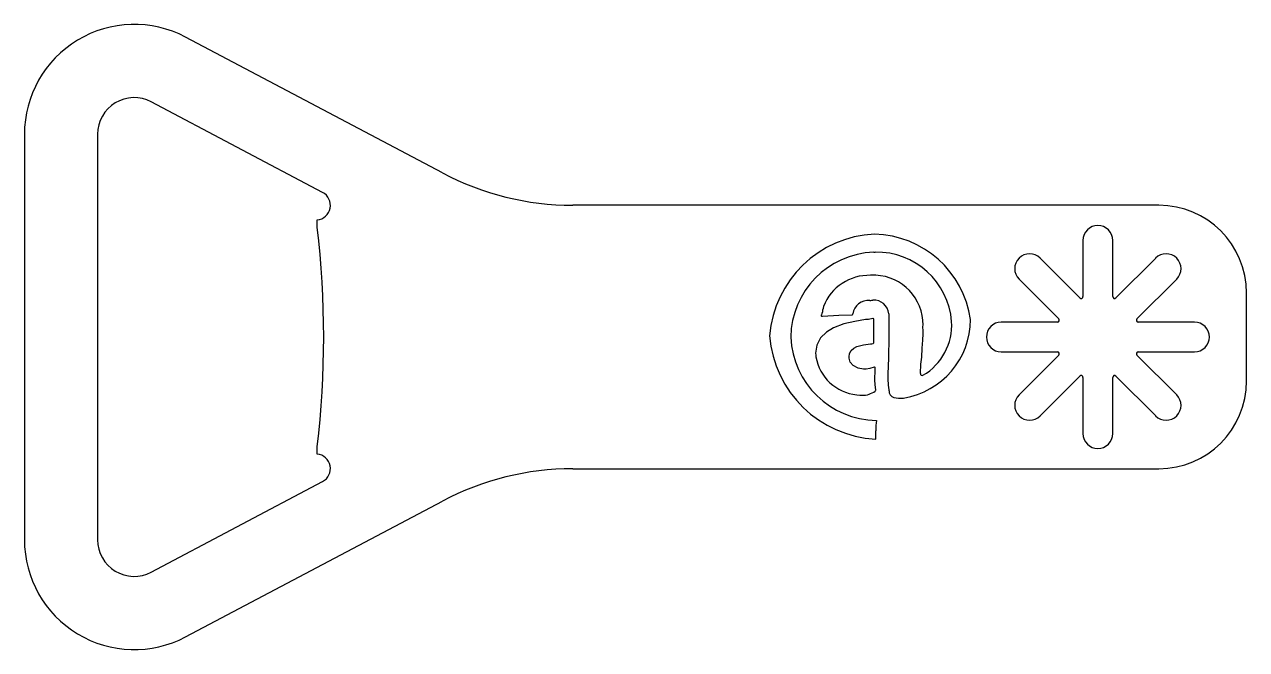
# Model space of a CAD drawing. Extents: x 2.55 to 5.84, y 8.37 to 10.05.
import ezdxf

# ---------------------------------------------------------------- set-up
doc = ezdxf.new("R2010")
doc.units = 0
doc.layers.get('0').update_dxf_attribs({"linetype": 'CONTINUOUS'})

msp = doc.modelspace()

# ---------------------------------------------------------------- linework, layer by layer
at = {"color": 7, "linetype": 'CONTINUOUS'}
for p, q in [((3.6792, 9.6469), (2.9878, 10.0121)), ((3.3566, 9.5947), (2.8958, 9.8381)), ((2.5546, 9.7511), (2.5546, 8.6603)), ((2.7514, 9.7511), (2.7514, 8.6603)), ((5.6057, 9.56), (4.0295, 9.56)), ((3.342, 9.501), (3.342, 9.5207)), ((5.402, 9.4656), (5.402, 9.3143)), ((5.482, 9.3143), (5.482, 9.4656)), ((4.8391, 9.4339), (4.8429, 9.4339)), ((5.3934, 9.3108), (5.2865, 9.4178)), ((5.5975, 9.4178), (5.4905, 9.3108)), ((4.8445, 9.3716), (4.8307, 9.3716)), ((5.2299, 9.3612), (5.3369, 9.2542)), ((5.5471, 9.2542), (5.654, 9.3612)), ((4.8284, 9.3041), (4.8315, 9.3041)), ((5.842, 9.0876), (5.842, 9.3238)), ((4.8368, 9.2555), (4.8247, 9.2532)), ((4.8391, 9.1902), (4.8391, 9.2532)), ((4.8794, 9.2684), (4.8794, 9.2654)), ((5.3333, 9.2457), (5.1821, 9.2457)), ((5.7019, 9.2457), (5.5506, 9.2457)), ((4.972, 9.2138), (4.972, 9.2214)), ((4.8376, 9.1879), (4.8391, 9.1902)), ((4.9681, 9.1515), (4.9697, 9.1758)), ((4.7731, 9.1492), (4.7731, 9.1523)), ((5.1821, 9.1657), (5.3333, 9.1657)), ((5.3369, 9.1572), (5.2299, 9.0502)), ((5.654, 9.0502), (5.5471, 9.1572)), ((5.5506, 9.1657), (5.7019, 9.1657)), ((4.8429, 9.106), (4.8429, 9.1226)), ((4.8422, 9.0893), (4.8422, 9.0976)), ((4.8771, 9.106), (4.8771, 9.093)), ((5.2865, 8.9936), (5.3934, 9.1006)), ((5.402, 9.0971), (5.402, 8.9458)), ((5.482, 8.9458), (5.482, 9.0971)), ((5.4905, 9.1006), (5.5975, 8.9936)), ((4.9173, 9.0414), (4.9196, 9.0414)), ((4.8451, 8.9359), (4.8451, 8.9534)), ((3.342, 8.8907), (3.342, 8.9104)), ((4.0295, 8.8514), (5.6057, 8.8514)), ((2.8958, 8.5733), (3.3566, 8.8167)), ((2.9878, 8.3993), (3.6792, 8.7645))]:
    msp.add_line(p, q, dxfattribs=at)
at = {"color": 7, "linetype": 'CONTINUOUS', "flags": 128}
for points in [[(4.8315, 9.3041), (4.8344, 9.3047), (4.8368, 9.3049)], [(4.7009, 9.2738), (4.6999, 9.269), (4.6986, 9.2654)], [(4.7017, 9.2775), (4.7011, 9.2754), (4.7009, 9.2738)], [(4.704, 9.2882), (4.7027, 9.2822), (4.7017, 9.2775)], [(4.8171, 9.2525), (4.7879, 9.2474), (4.759, 9.2408), (4.7313, 9.2303), (4.7124, 9.2187), (4.6963, 9.2035), (4.6858, 9.184), (4.6827, 9.1621)], [(4.6986, 9.2654), (4.698, 9.264), (4.6979, 9.2632), (4.6981, 9.2625), (4.6987, 9.262), (4.6994, 9.2617), (4.7009, 9.2616)], [(4.7009, 9.2616), (4.7451, 9.2641), (4.7799, 9.2654)], [(4.8247, 9.2532), (4.8205, 9.2527), (4.8171, 9.2525)], [(4.8794, 9.2654), (4.8798, 9.2318), (4.8801, 9.2053)], [(4.8801, 9.2053), (4.8791, 9.1497), (4.8771, 9.106)], [(4.9697, 9.1758), (4.9716, 9.197), (4.972, 9.2138)], [(4.9712, 9.2297), (4.9716, 9.234), (4.972, 9.2373)], [(4.972, 9.2214), (4.9717, 9.2261), (4.9712, 9.2297)], [(4.7731, 9.1523), (4.7743, 9.1614), (4.7786, 9.1696), (4.7855, 9.1756), (4.7938, 9.1798), (4.8117, 9.1843), (4.83, 9.1872)], [(4.83, 9.1872), (4.8342, 9.1874), (4.8376, 9.1879)], [(4.6827, 9.1621), (4.6831, 9.1566), (4.6835, 9.1523)], [(4.8117, 9.1189), (4.7969, 9.1219), (4.7834, 9.1288), (4.7756, 9.1377), (4.7731, 9.1492)], [(4.9646, 9.1075), (4.9661, 9.1322), (4.9681, 9.1515)], [(4.8187, 9.1196), (4.8148, 9.1192), (4.8117, 9.1189)], [(4.8399, 9.1242), (4.8282, 9.1208), (4.8187, 9.1196)], [(4.8429, 9.1226), (4.8427, 9.1241), (4.8425, 9.1246), (4.8421, 9.125), (4.8415, 9.1252), (4.8408, 9.1251), (4.8399, 9.1242)], [(4.8422, 9.0976), (4.8424, 9.1023), (4.8429, 9.106)], [(4.8445, 9.0627), (4.8426, 9.0775), (4.8422, 9.0893)], [(4.8771, 9.093), (4.8778, 9.0764), (4.8794, 9.0634)], [(4.7935, 9.0505), (4.8016, 9.0493), (4.808, 9.0491)], [(4.8429, 9.0604), (4.844, 9.0615), (4.8445, 9.0627)], [(4.8808, 9.0611), (4.881, 9.0552), (4.8837, 9.0498), (4.8881, 9.0458), (4.8935, 9.0432), (4.9053, 9.0412), (4.9173, 9.0414)], [(4.8445, 8.9313), (4.8446, 8.9308), (4.8447, 8.9306), (4.8447, 8.9306), (4.8448, 8.9306), (4.8448, 8.9305), (4.8448, 8.9306), (4.8448, 8.9306), (4.8448, 8.9306), (4.8449, 8.9306), (4.845, 8.9308), (4.8451, 8.9313), (4.8451, 8.9359)]]:
    msp.add_lwpolyline(points, dxfattribs=at)
at = {"color": 7, "linetype": 'CONTINUOUS'}
for centre, radius, start, end in [((2.8498, 9.7511), 0.2953, 62.1535, 180), ((2.8498, 9.7511), 0.0984, 62.1535, 180), ((4.0295, 10.31), 0.75, 242.1535, 270), ((3.3382, 9.5599), 0.0394, 275.489, 62.1535), ((5.6057, 9.3238), 0.2362, 0, 90), ((0.8595, 9.2057), 2.5, 353.2169, 6.7831), ((5.442, 9.4656), 0.04, 0, 180), ((4.855, 9.1858), 0.2969, 92.635, 175.4851), ((4.8343, 9.2146), 0.2679, 8.1192, 88.4747), ((4.848, 9.2019), 0.2321, 92.2079, 179.1572), ((4.8464, 9.231), 0.2029, 4.5788, 90.9652), ((5.2582, 9.3895), 0.04, 45, 225), ((5.6257, 9.3895), 0.04, 315, 135), ((4.827, 9.2394), 0.1323, 88.3585, 158.3776), ((4.8394, 9.2392), 0.1325, 359.1923, 87.8283), ((4.8245, 9.2624), 0.0418, 84.5907, 172.8638), ((4.8397, 9.2652), 0.0398, 4.6627, 94.2321), ((5.397, 9.3143), 0.005, 225, 0), ((5.487, 9.3143), 0.005, 180, 315), ((4.7804, 9.2679), 0.00255, 257.7776, 353.2978), ((4.837, 9.2534), 0.00214, 355.3589, 94.6411), ((4.8843, 9.2536), 0.2152, 279.4373, 359.685), ((4.8935, 9.2372), 0.1554, 300.12, 3.6918), ((5.1821, 9.2057), 0.04, 90, 270), ((5.3333, 9.2507), 0.005, 270, 45), ((5.5506, 9.2507), 0.005, 135, 270), ((5.7019, 9.2057), 0.04, 270, 90), ((4.8595, 9.2323), 0.3014, 184.4036, 267.1379), ((4.8492, 9.2149), 0.2335, 182.3474, 269.3686), ((4.8047, 9.173), 0.123, 189.687, 264.7661), ((5.3333, 9.1607), 0.005, 315, 90), ((5.5506, 9.1607), 0.005, 90, 225), ((4.9696, 9.1073), 0.005, 178.5165, 293.2182), ((5.397, 9.0971), 0.005, 0, 135), ((5.487, 9.0971), 0.005, 45, 180), ((5.6057, 9.0876), 0.2362, 270, 0), ((4.8094, 9.1043), 0.0553, 268.5428, 307.3514), ((4.8811, 9.0629), 0.00181, 163.0495, 260.4695), ((5.2582, 9.0219), 0.04, 135, 315), ((5.6257, 9.0219), 0.04, 225, 45), ((4.9686, 8.9607), 0.1237, 170.3491, 183.3659), ((5.442, 8.9458), 0.04, 180, 360), ((3.3382, 8.8516), 0.0394, 297.8465, 84.511), ((4.0295, 8.1014), 0.75, 90, 117.8465), ((2.8498, 8.6603), 0.2953, 180, 297.8465), ((2.8498, 8.6603), 0.0984, 180, 297.8465)]:
    msp.add_arc(centre, radius, start, end, dxfattribs=at)

doc.saveas('drawing.dxf')
